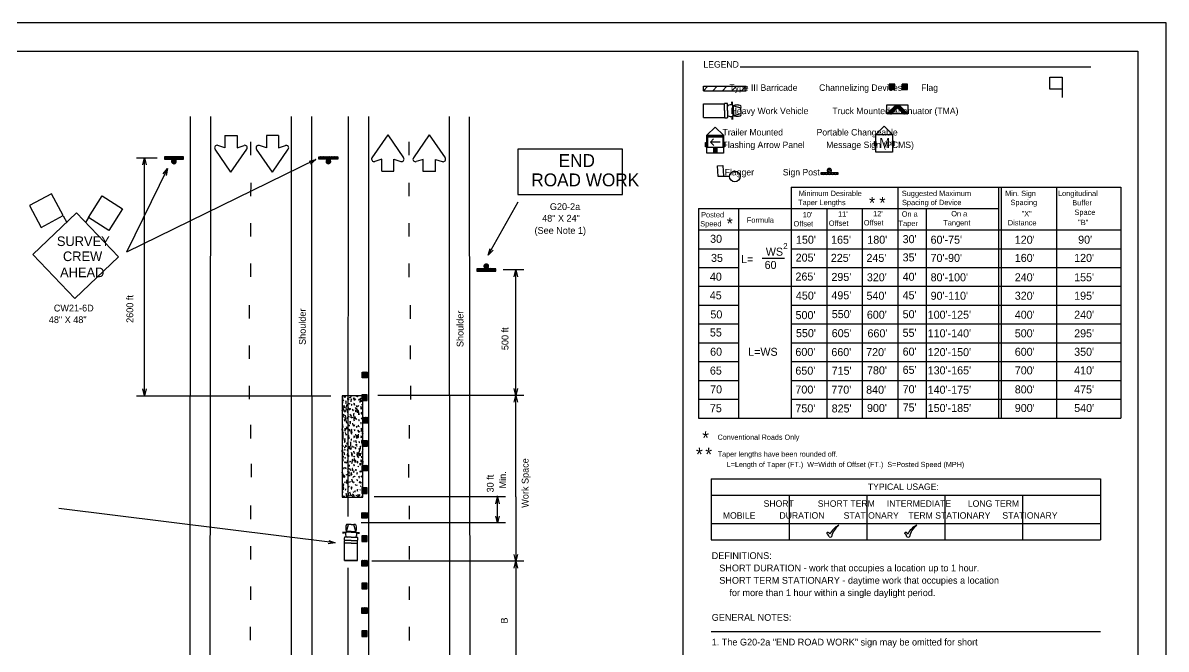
# Model space of a CAD drawing. Extents: x 0 to 29242, y 0 to 23092.
# Drawn here: x 14.03 to 34.23, y 11.19 to 22.24 of the extents above; entities that cross this region are included whole.
import ezdxf

# ---------------------------------------------------------------- set-up
doc = ezdxf.new("R2010")
doc.units = 0
doc.layers.add('D_BATCH_PLOT', color=7, linetype='Continuous')
doc.layers.add('Level 1', color=7, linetype='Continuous')

msp = doc.modelspace()

# ---------------------------------------------------------------- linework, layer by layer
at = {"layer": 'D_BATCH_PLOT'}
msp.add_lwpolyline([(0.228, 0.241), (34.228, 0.241), (34.228, 22.241), (0.228, 22.241)], close=True, dxfattribs=at)
at = {"layer": 'Level 1'}
for p, q in [((34.228, 22.241), (0.228, 22.241)), ((34.228, 0.241), (34.228, 22.241)), ((25.687, 21.571), (25.687, 5.254)), ((26.701, 21.468), (32.899, 21.468)), ((26.053, 21.122), (26.807, 21.122)), ((26.053, 21.044), (26.13, 21.122)), ((26.053, 21.044), (26.053, 21.122)), ((26.053, 21.044), (26.807, 21.044)), ((26.221, 21.044), (26.299, 21.122)), ((26.389, 21.044), (26.467, 21.122)), ((26.557, 21.044), (26.635, 21.122)), ((26.725, 21.044), (26.803, 21.122)), ((26.807, 21.044), (26.807, 21.122)), ((29.337, 21.066), (29.337, 21.161)), ((29.432, 21.161), (29.337, 21.161)), ((29.337, 21.066), (29.432, 21.066)), ((29.432, 21.066), (29.432, 21.161)), ((29.562, 21.066), (29.562, 21.161)), ((29.657, 21.161), (29.562, 21.161)), ((29.562, 21.066), (29.657, 21.066)), ((29.657, 21.066), (29.657, 21.161)), ((32.39, 21.069), (32.39, 20.927)), ((26.053, 20.814), (26.424, 20.814)), ((26.053, 20.574), (26.053, 20.814)), ((26.424, 20.694), (26.424, 20.814)), ((26.481, 20.694), (26.481, 20.814)), ((26.557, 20.821), (26.557, 20.85)), ((26.562, 20.792), (26.562, 20.85)), ((26.566, 20.792), (26.566, 20.85)), ((26.424, 20.694), (26.424, 20.574)), ((26.481, 20.694), (26.481, 20.574)), ((26.576, 20.694), (26.576, 20.78)), ((26.576, 20.694), (26.576, 20.607)), ((26.584, 20.78), (26.714, 20.745)), ((26.584, 20.694), (26.584, 20.78)), ((26.584, 20.694), (26.584, 20.607)), ((26.584, 20.607), (26.714, 20.643)), ((26.714, 20.694), (26.714, 20.745)), ((26.714, 20.694), (26.714, 20.643)), ((29.295, 20.635), (29.457, 20.797)), ((29.376, 20.635), (29.482, 20.742)), ((29.589, 20.635), (29.482, 20.742)), ((29.667, 20.636), (29.507, 20.796)), ((16.981, 3.688), (16.994, 20.589)), ((17.336, 3.688), (17.35, 20.589)), ((18.777, 3.688), (18.777, 20.589)), ((19.147, 3.686), (19.133, 20.588)), ((19.779, 13.531), (19.785, 20.587)), ((20.141, 3.686), (20.141, 20.587)), ((21.581, 3.686), (21.567, 20.587)), ((21.937, 3.684), (21.923, 20.586)), ((26.053, 20.574), (26.424, 20.574)), ((26.26, 20.403), (26.115, 20.257)), ((26.406, 20.257), (26.26, 20.403)), ((26.557, 20.567), (26.557, 20.537)), ((26.562, 20.595), (26.562, 20.537)), ((26.566, 20.595), (26.566, 20.537)), ((29.246, 20.419), (29.101, 20.274)), ((29.392, 20.274), (29.246, 20.419)), ((17.6, 20.252), (17.814, 20.252)), ((17.6, 20.252), (17.6, 20.039)), ((17.814, 20.252), (17.814, 20.039)), ((18.546, 20.251), (18.333, 20.251)), ((18.333, 20.251), (18.333, 20.038)), ((18.546, 20.251), (18.546, 20.038)), ((20.478, 20.268), (20.198, 19.86)), ((20.478, 20.268), (20.758, 19.86)), ((21.211, 20.267), (20.931, 19.859)), ((21.211, 20.267), (21.49, 19.859)), ((26.123, 20.228), (26.123, 20.047)), ((26.397, 20.228), (26.123, 20.228)), ((26.123, 20.228), (26.397, 20.228)), ((26.397, 20.228), (26.397, 20.047)), ((17.707, 19.605), (17.427, 20.013)), ((17.6, 20.039), (17.476, 20.079)), ((17.707, 19.605), (17.987, 20.013)), ((17.814, 20.039), (17.938, 20.079)), ((18.44, 19.604), (18.16, 20.012)), ((18.333, 20.038), (18.209, 20.078)), ((18.44, 19.604), (18.719, 20.012)), ((18.546, 20.038), (18.67, 20.078)), ((26.123, 20.047), (26.397, 20.047)), ((26.176, 20.138), (26.234, 20.196)), ((26.351, 20.138), (26.176, 20.138)), ((26.176, 20.138), (26.235, 20.078)), ((26.233, 20.047), (26.233, 19.955)), ((26.246, 20.047), (26.246, 19.955)), ((26.26, 20.047), (26.26, 19.955)), ((26.274, 20.047), (26.274, 19.955)), ((26.288, 20.047), (26.288, 19.955)), ((19.209, 19.829), (15.861, 18.193)), ((16.037, 19.859), (16.403, 19.859)), ((16.149, 19.739), (16.179, 19.859)), ((16.178, 15.66), (16.178, 19.859)), ((16.179, 19.859), (16.209, 19.739)), ((16.868, 19.879), (16.534, 19.879)), ((16.534, 19.879), (16.534, 19.837)), ((16.534, 19.837), (16.688, 19.837)), ((16.71, 19.837), (16.868, 19.837)), ((16.868, 19.837), (16.868, 19.879)), ((19.259, 19.878), (19.593, 19.878)), ((19.259, 19.836), (19.259, 19.878)), ((19.418, 19.836), (19.259, 19.836)), ((19.593, 19.836), (19.439, 19.836)), ((19.593, 19.878), (19.593, 19.836)), ((20.371, 19.835), (20.247, 19.795)), ((20.371, 19.622), (20.371, 19.835)), ((20.585, 19.622), (20.585, 19.835)), ((20.585, 19.835), (20.709, 19.795)), ((21.104, 19.833), (20.98, 19.793)), ((21.104, 19.62), (21.104, 19.833)), ((21.318, 19.833), (21.441, 19.793)), ((21.318, 19.62), (21.318, 19.833)), ((16.588, 19.67), (15.861, 18.193)), ((20.371, 19.622), (20.585, 19.622)), ((21.318, 19.62), (21.104, 19.62)), ((26.302, 19.72), (26.397, 19.726)), ((26.314, 19.53), (26.302, 19.72)), ((26.397, 19.726), (26.409, 19.536)), ((28.131, 19.564), (28.131, 19.602)), ((28.131, 19.602), (28.268, 19.602)), ((28.287, 19.602), (28.428, 19.602)), ((28.428, 19.602), (28.428, 19.564)), ((26.514, 19.53), (26.314, 19.53)), ((28.428, 19.564), (28.131, 19.564)), ((27.603, 19.342), (33.428, 19.342)), ((27.603, 19.342), (27.603, 15.268)), ((29.485, 19.342), (29.485, 15.268)), ((31.264, 19.342), (31.264, 15.268)), ((31.312, 19.342), (31.312, 15.268)), ((32.289, 19.342), (32.289, 15.268)), ((33.428, 19.342), (33.428, 15.268)), ((22.253, 18.141), (22.78, 19.086)), ((14.742, 18.839), (14.807, 18.718)), ((15.192, 18.806), (15.135, 18.72)), ((25.967, 18.964), (27.603, 18.964)), ((25.967, 18.964), (25.967, 15.268)), ((26.674, 18.964), (26.674, 15.268)), ((27.603, 18.964), (31.264, 18.964)), ((28.235, 18.96), (28.235, 15.268)), ((28.855, 18.96), (28.855, 15.268)), ((29.99, 18.973), (29.99, 15.277)), ((25.967, 18.587), (33.428, 18.587)), ((25.967, 18.256), (26.674, 18.256)), ((27.603, 18.256), (33.428, 18.256)), ((27.09, 18.09), (27.487, 18.09)), ((22.208, 17.903), (22.05, 17.903)), ((22.05, 17.903), (22.05, 17.862)), ((22.05, 17.862), (22.384, 17.862)), ((22.384, 17.903), (22.23, 17.903)), ((22.384, 17.862), (22.384, 17.903)), ((22.881, 17.881), (22.515, 17.881)), ((22.71, 17.761), (22.74, 17.881)), ((22.739, 15.666), (22.739, 17.881)), ((22.74, 17.881), (22.77, 17.761)), ((25.967, 17.923), (26.674, 17.923)), ((27.603, 17.923), (33.428, 17.923)), ((25.967, 17.592), (33.428, 17.592)), ((25.967, 17.26), (26.674, 17.26)), ((27.603, 17.26), (33.428, 17.26)), ((25.967, 16.928), (26.674, 16.928)), ((27.603, 16.928), (33.428, 16.928)), ((25.967, 16.596), (26.674, 16.596)), ((27.603, 16.596), (33.428, 16.596)), ((25.967, 16.264), (26.674, 16.264)), ((27.603, 16.264), (33.428, 16.264)), ((20.072, 16.025), (20.06, 16.025)), ((16.178, 15.66), (16.148, 15.78)), ((16.208, 15.78), (16.178, 15.66)), ((22.739, 15.666), (22.709, 15.786)), ((22.769, 15.786), (22.739, 15.666)), ((25.967, 15.932), (26.674, 15.932)), ((27.603, 15.932), (33.428, 15.932)), ((16.037, 15.66), (19.471, 15.66)), ((20.064, 15.627), (20.051, 15.627)), ((22.88, 15.666), (20.302, 15.666)), ((22.709, 15.546), (22.739, 15.666)), ((22.739, 15.666), (22.769, 15.546)), ((22.739, 13.875), (22.739, 15.666)), ((25.967, 15.6), (26.674, 15.6)), ((27.603, 15.6), (33.428, 15.6)), ((20.081, 15.226), (20.069, 15.226)), ((25.967, 15.268), (33.428, 15.268)), ((20.072, 14.819), (20.06, 14.819)), ((20.072, 14.382), (20.06, 14.382)), ((26.191, 14.192), (26.191, 13.12)), ((26.191, 14.192), (33.066, 14.192)), ((33.066, 14.192), (33.066, 13.12)), ((20.064, 13.984), (20.051, 13.984)), ((22.557, 13.875), (20.24, 13.875)), ((22.386, 13.755), (22.416, 13.875)), ((22.416, 13.418), (22.416, 13.896)), ((22.416, 13.875), (22.446, 13.755)), ((22.739, 13.875), (22.739, 4.225)), ((26.191, 13.905), (33.066, 13.905)), ((27.566, 13.905), (27.566, 13.12)), ((28.941, 13.905), (28.941, 13.12)), ((30.316, 13.905), (30.316, 13.12)), ((31.691, 13.905), (31.691, 13.12)), ((19.549, 13.062), (14.667, 13.672)), ((20.064, 13.547), (20.051, 13.547)), ((22.416, 13.418), (22.386, 13.538)), ((22.446, 13.538), (22.416, 13.418)), ((19.747, 13.263), (19.781, 13.387)), ((19.829, 13.387), (19.781, 13.387)), ((19.829, 13.387), (19.878, 13.387)), ((19.912, 13.263), (19.878, 13.387)), ((22.557, 13.418), (20.008, 13.418)), ((26.191, 13.405), (33.066, 13.405)), ((19.735, 13.245), (19.679, 13.245)), ((19.735, 13.242), (19.679, 13.242)), ((19.708, 13.237), (19.679, 13.237)), ((19.829, 13.164), (19.714, 13.164)), ((19.829, 13.263), (19.747, 13.263)), ((19.829, 13.255), (19.747, 13.255)), ((19.829, 13.263), (19.912, 13.263)), ((19.829, 13.255), (19.912, 13.255)), ((19.829, 13.164), (19.944, 13.164)), ((19.924, 13.245), (19.979, 13.245)), ((19.924, 13.242), (19.979, 13.242)), ((19.951, 13.237), (19.979, 13.237)), ((20.064, 13.141), (20.051, 13.14)), ((19.714, 12.754), (19.714, 13.109)), ((19.829, 13.109), (19.714, 13.109)), ((19.829, 13.06), (19.714, 13.06)), ((19.829, 13.109), (19.944, 13.109)), ((19.829, 13.06), (19.944, 13.06)), ((19.944, 12.754), (19.944, 13.109)), ((26.191, 13.12), (33.066, 13.12)), ((19.714, 12.754), (19.944, 12.754)), ((19.944, 12.754), (19.714, 12.754)), ((22.88, 12.739), (20.194, 12.739)), ((22.739, 12.739), (22.709, 12.859)), ((22.709, 12.619), (22.739, 12.739)), ((22.769, 12.859), (22.739, 12.739)), ((22.739, 12.739), (22.769, 12.619)), ((19.771, 3.686), (19.778, 12.624)), ((20.064, 12.704), (20.051, 12.704)), ((20.064, 12.306), (20.051, 12.306)), ((20.064, 11.869), (20.051, 11.869)), ((20.064, 11.462), (20.051, 11.462)), ((26.191, 11.499), (33.066, 11.499))]:
    msp.add_line(p, q, dxfattribs=at)
for points in [[(2.228, 21.741), (33.728, 21.741), (33.728, 0.741), (2.228, 0.741)], [(32.174, 21.069), (32.174, 21.286), (32.39, 21.286), (32.39, 21.069)], [(29.667, 20.798), (29.667, 20.635), (29.295, 20.635), (29.295, 20.798)], [(26.406, 19.944), (26.115, 19.944), (26.115, 20.257), (26.406, 20.257)], [(29.392, 19.961), (29.101, 19.961), (29.101, 20.274), (29.392, 20.274)], [(22.773, 20.013), (22.773, 19.21), (24.626, 19.21), (24.626, 20.013)], [(26.115, 20.054), (26.091, 20.054), (26.091, 20.133), (26.115, 20.133)], [(26.429, 20.055), (26.406, 20.055), (26.406, 20.134), (26.429, 20.134)], [(29.101, 20.07), (29.077, 20.07), (29.077, 20.149), (29.101, 20.149)], [(29.415, 20.072), (29.392, 20.072), (29.392, 20.151), (29.415, 20.151)], [(14.357, 18.631), (14.745, 18.841), (14.537, 19.226), (14.149, 19.016)], [(15.551, 18.579), (15.192, 18.806), (15.434, 19.187), (15.792, 18.959)], [(14.947, 17.378), (14.207, 18.152), (14.979, 18.889), (15.719, 18.115)], [(20.121, 15.976), (20.028, 15.976), (20.028, 16.075), (20.121, 16.075)], [(20.039, 13.869), (20.039, 15.66), (19.669, 15.66), (19.669, 13.869)], [(20.113, 15.676), (20.02, 15.676), (20.02, 15.577), (20.113, 15.577)], [(20.13, 15.177), (20.037, 15.177), (20.037, 15.276), (20.13, 15.276)], [(20.121, 14.868), (20.028, 14.868), (20.028, 14.769), (20.121, 14.769)], [(20.121, 14.333), (20.028, 14.333), (20.028, 14.432), (20.121, 14.432)], [(20.113, 14.033), (20.02, 14.033), (20.02, 13.934), (20.113, 13.934)], [(20.113, 13.498), (20.02, 13.498), (20.02, 13.597), (20.113, 13.597)], [(20.113, 13.189), (20.02, 13.189), (20.02, 13.09), (20.113, 13.09)], [(20.113, 12.655), (20.02, 12.655), (20.02, 12.754), (20.113, 12.754)], [(20.113, 12.355), (20.02, 12.355), (20.02, 12.256), (20.113, 12.256)], [(20.113, 11.82), (20.02, 11.82), (20.02, 11.919), (20.113, 11.919)], [(20.113, 11.511), (20.02, 11.511), (20.02, 11.412), (20.113, 11.412)]]:
    msp.add_lwpolyline(points, close=True, dxfattribs=at)
for points in [[(29.337, 21.116), (29.415, 21.161)], [(29.337, 21.138), (29.377, 21.161)], [(29.337, 21.094), (29.432, 21.148)], [(29.337, 21.072), (29.432, 21.127)], [(29.365, 21.066), (29.432, 21.104)], [(29.403, 21.066), (29.432, 21.083)], [(29.562, 21.116), (29.64, 21.161)], [(29.562, 21.138), (29.602, 21.161)], [(29.562, 21.094), (29.657, 21.148)], [(29.562, 21.072), (29.657, 21.127)], [(29.589, 21.066), (29.657, 21.104)], [(29.627, 21.066), (29.657, 21.083)], [(29.303, 20.643), (29.529, 20.774)], [(29.303, 20.635), (29.474, 20.733)], [(29.318, 20.635), (29.455, 20.714)], [(29.323, 20.663), (29.524, 20.779)], [(29.333, 20.635), (29.436, 20.694)], [(29.343, 20.683), (29.518, 20.784)], [(29.347, 20.635), (29.417, 20.675)], [(29.362, 20.635), (29.398, 20.655)], [(29.363, 20.703), (29.513, 20.79)], [(29.377, 20.635), (29.379, 20.636)], [(29.383, 20.723), (29.508, 20.795)], [(29.403, 20.743), (29.495, 20.797)], [(29.423, 20.763), (29.481, 20.797)], [(29.443, 20.783), (29.467, 20.797)], [(29.485, 20.74), (29.535, 20.768)], [(29.49, 20.734), (29.54, 20.763)], [(29.496, 20.729), (29.545, 20.757)], [(29.501, 20.723), (29.551, 20.752)], [(29.506, 20.718), (29.556, 20.747)], [(29.512, 20.713), (29.561, 20.741)], [(29.517, 20.707), (29.567, 20.736)], [(29.522, 20.702), (29.572, 20.731)], [(29.528, 20.696), (29.577, 20.725)], [(29.533, 20.691), (29.583, 20.72)], [(29.538, 20.686), (29.588, 20.714)], [(29.544, 20.68), (29.594, 20.709)], [(29.549, 20.675), (29.599, 20.704)], [(29.555, 20.67), (29.604, 20.698)], [(29.56, 20.664), (29.61, 20.693)], [(29.565, 20.659), (29.615, 20.688)], [(29.571, 20.653), (29.62, 20.682)], [(29.576, 20.648), (29.626, 20.677)], [(29.581, 20.643), (29.631, 20.671)], [(29.587, 20.637), (29.636, 20.666)], [(29.597, 20.635), (29.642, 20.661)], [(29.612, 20.635), (29.647, 20.655)], [(29.627, 20.635), (29.653, 20.65)], [(29.641, 20.635), (29.658, 20.644)], [(29.656, 20.635), (29.663, 20.639)], [(18.061, 19.907), (18.061, 20.144)], [(20.856, 19.905), (20.856, 20.142)], [(16.534, 19.877), (16.605, 19.837)], [(16.534, 19.869), (16.59, 19.837)], [(16.534, 19.86), (16.575, 19.837)], [(16.534, 19.852), (16.56, 19.837)], [(16.534, 19.843), (16.545, 19.837)], [(16.547, 19.879), (16.62, 19.837)], [(16.562, 19.879), (16.635, 19.837)], [(16.577, 19.879), (16.65, 19.837)], [(16.592, 19.879), (16.664, 19.837)], [(16.607, 19.879), (16.68, 19.837)], [(16.622, 19.879), (16.738, 19.811)], [(16.637, 19.879), (16.73, 19.825)], [(16.652, 19.879), (16.724, 19.837)], [(16.658, 19.797), (16.721, 19.761)], [(16.659, 19.806), (16.728, 19.766)], [(16.661, 19.813), (16.733, 19.771)], [(16.665, 19.819), (16.737, 19.778)], [(16.667, 19.879), (16.739, 19.837)], [(16.669, 19.825), (16.739, 19.785)], [(16.675, 19.831), (16.741, 19.793)], [(16.682, 19.879), (16.754, 19.837)], [(16.683, 19.835), (16.741, 19.801)], [(16.697, 19.879), (16.769, 19.837)], [(16.712, 19.879), (16.784, 19.837)], [(16.727, 19.879), (16.799, 19.837)], [(16.742, 19.879), (16.814, 19.837)], [(16.757, 19.879), (16.829, 19.837)], [(16.772, 19.879), (16.844, 19.837)], [(16.787, 19.879), (16.859, 19.837)], [(16.802, 19.879), (16.868, 19.84)], [(16.817, 19.879), (16.868, 19.849)], [(16.832, 19.879), (16.868, 19.858)], [(16.846, 19.879), (16.868, 19.866)], [(16.862, 19.879), (16.868, 19.875)], [(19.088, 19.803), (19.209, 19.829), (19.115, 19.75)], [(19.266, 19.878), (19.259, 19.874)], [(19.281, 19.878), (19.259, 19.865)], [(19.296, 19.878), (19.259, 19.857)], [(19.311, 19.878), (19.259, 19.848)], [(19.326, 19.878), (19.259, 19.839)], [(19.341, 19.878), (19.269, 19.836)], [(19.356, 19.878), (19.284, 19.836)], [(19.371, 19.878), (19.299, 19.836)], [(19.386, 19.878), (19.314, 19.836)], [(19.401, 19.878), (19.329, 19.836)], [(19.416, 19.878), (19.344, 19.836)], [(19.431, 19.878), (19.359, 19.836)], [(19.446, 19.878), (19.374, 19.836)], [(19.445, 19.834), (19.387, 19.8)], [(19.452, 19.83), (19.387, 19.792)], [(19.461, 19.878), (19.388, 19.836)], [(19.458, 19.824), (19.388, 19.784)], [(19.506, 19.878), (19.389, 19.811)], [(19.463, 19.819), (19.391, 19.777)], [(19.467, 19.812), (19.395, 19.771)], [(19.491, 19.878), (19.398, 19.824)], [(19.469, 19.805), (19.4, 19.765)], [(19.476, 19.878), (19.403, 19.836)], [(19.47, 19.796), (19.407, 19.76)], [(19.521, 19.878), (19.448, 19.836)], [(19.535, 19.878), (19.463, 19.836)], [(19.55, 19.878), (19.478, 19.836)], [(19.565, 19.878), (19.493, 19.836)], [(19.58, 19.878), (19.508, 19.836)], [(19.593, 19.877), (19.523, 19.836)], [(19.593, 19.868), (19.538, 19.836)], [(19.593, 19.859), (19.553, 19.836)], [(19.593, 19.851), (19.568, 19.836)], [(19.593, 19.842), (19.583, 19.836)], [(16.508, 19.576), (16.588, 19.67), (16.562, 19.55)], [(16.659, 19.788), (16.713, 19.757)], [(16.662, 19.778), (16.702, 19.755)], [(19.469, 19.787), (19.415, 19.756)], [(19.465, 19.777), (19.426, 19.754)], [(28.131, 19.573), (28.18, 19.602)], [(28.169, 19.564), (28.234, 19.602)], [(28.223, 19.564), (28.305, 19.612)], [(28.241, 19.637), (28.297, 19.669)], [(28.251, 19.612), (28.314, 19.648)], [(28.276, 19.564), (28.34, 19.602)], [(28.329, 19.564), (28.393, 19.602)], [(28.382, 19.564), (28.428, 19.591)], [(18.061, 19.183), (18.062, 19.421)], [(20.856, 19.181), (20.856, 19.419)], [(18.061, 18.471), (18.061, 18.708)], [(20.856, 18.469), (20.856, 18.706)], [(22.337, 18.231), (22.253, 18.141), (22.285, 18.26)], [(18.06, 17.758), (18.06, 17.996)], [(20.857, 17.756), (20.857, 17.994)], [(22.26, 17.943), (22.197, 17.979)], [(22.259, 17.952), (22.205, 17.983)], [(22.256, 17.963), (22.216, 17.985)], [(22.116, 17.862), (22.05, 17.9)], [(22.101, 17.862), (22.05, 17.891)], [(22.086, 17.862), (22.05, 17.883)], [(22.071, 17.862), (22.05, 17.874)], [(22.056, 17.862), (22.05, 17.866)], [(22.131, 17.862), (22.059, 17.903)], [(22.146, 17.862), (22.074, 17.903)], [(22.161, 17.862), (22.089, 17.903)], [(22.176, 17.862), (22.104, 17.903)], [(22.191, 17.862), (22.119, 17.903)], [(22.206, 17.862), (22.134, 17.903)], [(22.221, 17.862), (22.149, 17.903)], [(22.236, 17.862), (22.164, 17.903)], [(22.243, 17.91), (22.177, 17.948)], [(22.235, 17.906), (22.177, 17.939)], [(22.249, 17.915), (22.178, 17.955)], [(22.296, 17.862), (22.179, 17.929)], [(22.251, 17.862), (22.179, 17.903)], [(22.253, 17.921), (22.181, 17.962)], [(22.257, 17.928), (22.185, 17.969)], [(22.281, 17.862), (22.188, 17.916)], [(22.259, 17.935), (22.19, 17.974)], [(22.266, 17.862), (22.194, 17.903)], [(22.311, 17.862), (22.238, 17.904)], [(22.326, 17.862), (22.253, 17.903)], [(22.341, 17.862), (22.268, 17.903)], [(22.356, 17.862), (22.283, 17.904)], [(22.371, 17.862), (22.298, 17.903)], [(22.384, 17.863), (22.313, 17.903)], [(22.384, 17.871), (22.328, 17.903)], [(22.384, 17.88), (22.343, 17.903)], [(22.384, 17.889), (22.358, 17.903)], [(22.384, 17.897), (22.373, 17.903)], [(18.037, 17.023), (18.037, 17.261)], [(20.881, 17.021), (20.88, 17.259)], [(18.036, 16.311), (18.037, 16.548)], [(20.881, 16.309), (20.881, 16.546)], [(20.121, 16.019), (20.028, 16.072)], [(20.121, 16.008), (20.028, 16.061)], [(20.121, 15.997), (20.028, 16.05)], [(20.121, 15.986), (20.028, 16.039)], [(20.119, 15.976), (20.028, 16.028)], [(20.1, 15.976), (20.028, 16.017)], [(20.081, 15.976), (20.028, 16.006)], [(20.062, 15.976), (20.028, 15.995)], [(20.043, 15.976), (20.028, 15.984)], [(20.121, 16.03), (20.042, 16.075)], [(20.121, 16.041), (20.061, 16.075)], [(20.121, 16.052), (20.08, 16.075)], [(20.121, 16.063), (20.099, 16.075)], [(20.121, 16.073), (20.118, 16.075)], [(18.036, 15.598), (18.036, 15.836)], [(20.882, 15.596), (20.882, 15.834)], [(19.7, 15.564), (19.691, 15.591), (19.682, 15.613), (19.679, 15.626), (19.68, 15.557), (19.678, 15.531)], [(19.728, 15.662), (19.727, 15.642), (19.723, 15.629), (19.719, 15.637), (19.712, 15.635), (19.71, 15.635), (19.707, 15.649)], [(19.743, 15.546), (19.734, 15.571), (19.735, 15.526), (19.742, 15.546)], [(19.788, 15.593), (19.785, 15.606), (19.783, 15.591), (19.78, 15.58), (19.771, 15.6), (19.765, 15.606), (19.761, 15.604)], [(19.828, 15.657), (19.824, 15.637), (19.821, 15.642), (19.815, 15.624), (19.811, 15.631), (19.806, 15.624), (19.797, 15.637)], [(19.839, 15.586), (19.828, 15.604), (19.824, 15.553)], [(19.913, 15.591), (19.899, 15.604), (19.895, 15.586), (19.892, 15.578), (19.884, 15.606), (19.875, 15.624), (19.873, 15.613), (19.869, 15.597)], [(19.941, 15.657), (19.941, 15.642), (19.938, 15.642), (19.937, 15.644), (19.934, 15.651), (19.927, 15.649), (19.925, 15.657)], [(19.978, 15.591), (19.967, 15.6), (19.962, 15.586), (19.973, 15.591)], [(19.988, 15.544), (19.991, 15.56), (19.993, 15.578), (19.993, 15.611), (19.993, 15.617), (20.008, 15.62)], [(20.016, 15.571), (20.01, 15.584), (20.009, 15.551)], [(20.11, 15.676), (20.02, 15.624)], [(20.091, 15.676), (20.02, 15.635)], [(20.072, 15.676), (20.02, 15.646)], [(20.053, 15.676), (20.02, 15.657)], [(20.034, 15.676), (20.02, 15.668)], [(20.113, 15.666), (20.02, 15.613)], [(20.113, 15.655), (20.02, 15.602)], [(20.113, 15.644), (20.02, 15.591)], [(20.113, 15.633), (20.02, 15.58)], [(20.038, 15.631), (20.03, 15.622), (20.029, 15.635), (20.029, 15.642), (20.033, 15.637)], [(20.113, 15.623), (20.033, 15.577)], [(20.113, 15.611), (20.052, 15.577)], [(20.113, 15.601), (20.071, 15.577)], [(20.113, 15.59), (20.09, 15.577)], [(20.113, 15.579), (20.109, 15.577)], [(19.669, 15.435), (19.681, 15.422), (19.682, 15.391), (19.676, 15.375), (19.671, 15.402)], [(19.693, 15.446), (19.686, 15.464), (19.687, 15.413), (19.691, 15.406), (19.693, 15.431), (19.691, 15.44)], [(19.72, 15.444), (19.711, 15.46), (19.709, 15.477), (19.706, 15.493)], [(19.729, 15.386), (19.724, 15.406), (19.718, 15.413), (19.713, 15.386), (19.724, 15.373), (19.727, 15.38)], [(19.723, 15.384), (19.729, 15.393), (19.725, 15.406), (19.718, 15.404), (19.714, 15.391), (19.724, 15.386)], [(19.777, 15.346), (19.771, 15.357), (19.768, 15.377), (19.759, 15.411), (19.75, 15.426), (19.743, 15.446), (19.749, 15.473), (19.761, 15.506), (19.768, 15.517)], [(19.817, 15.42), (19.812, 15.44), (19.805, 15.417), (19.803, 15.411), (19.796, 15.411), (19.79, 15.426), (19.788, 15.444), (19.776, 15.444), (19.772, 15.413), (19.774, 15.4)], [(19.799, 15.524), (19.794, 15.504), (19.791, 15.526), (19.794, 15.533)], [(19.842, 15.5), (19.837, 15.511), (19.836, 15.493), (19.843, 15.497), (19.843, 15.5)], [(19.87, 15.397), (19.857, 15.426), (19.859, 15.393), (19.866, 15.4)], [(19.889, 15.506), (19.881, 15.531), (19.88, 15.511), (19.887, 15.493), (19.891, 15.504), (19.892, 15.506)], [(19.98, 15.337), (19.973, 15.333), (19.967, 15.324), (19.964, 15.337), (19.964, 15.371), (19.96, 15.393), (19.954, 15.4), (19.917, 15.44), (19.917, 15.437), (19.906, 15.451)], [(19.919, 15.384), (19.91, 15.413), (19.906, 15.384), (19.91, 15.377), (19.917, 15.386)], [(19.964, 15.477), (19.955, 15.486), (19.945, 15.464), (19.933, 15.466), (19.926, 15.486)], [(19.94, 15.391), (19.937, 15.411), (19.934, 15.357)], [(20.018, 15.444), (20.008, 15.453), (20.003, 15.471), (20, 15.426), (20.012, 15.433), (20.018, 15.437)], [(20.017, 15.357), (20.008, 15.364), (20.005, 15.344), (20.016, 15.344), (20.018, 15.357)], [(20.039, 15.464), (20.038, 15.475), (20.035, 15.489), (20.035, 15.491), (20.032, 15.515), (20.031, 15.509), (20.03, 15.489), (20.026, 15.504), (20.024, 15.515)], [(19.696, 15.111), (19.691, 15.106), (19.684, 15.126), (19.684, 15.144), (19.68, 15.171), (19.677, 15.191)], [(19.7, 15.277), (19.693, 15.291), (19.689, 15.313), (19.679, 15.333)], [(19.762, 15.173), (19.76, 15.173), (19.75, 15.193), (19.749, 15.2), (19.738, 15.239), (19.729, 15.251), (19.727, 15.273), (19.734, 15.306), (19.72, 15.311), (19.704, 15.32), (19.693, 15.333)], [(19.72, 15.226), (19.712, 15.24), (19.709, 15.224), (19.718, 15.226)], [(19.769, 15.266), (19.763, 15.28), (19.754, 15.253)], [(19.795, 15.284), (19.79, 15.3), (19.783, 15.297), (19.787, 15.284), (19.792, 15.291)], [(19.801, 15.137), (19.798, 15.133), (19.788, 15.117), (19.785, 15.137), (19.785, 15.153), (19.789, 15.144), (19.796, 15.144), (19.804, 15.146)], [(19.859, 15.271), (19.848, 15.284), (19.845, 15.273), (19.83, 15.273), (19.832, 15.284), (19.834, 15.3), (19.827, 15.32), (19.807, 15.331)], [(19.814, 15.2), (19.812, 15.213), (19.807, 15.179), (19.821, 15.171), (19.819, 15.191), (19.812, 15.204)], [(19.89, 15.137), (19.887, 15.146), (19.884, 15.137), (19.879, 15.12), (19.873, 15.133), (19.869, 15.151), (19.863, 15.164), (19.851, 15.166)], [(19.886, 15.346), (19.871, 15.34), (19.871, 15.313), (19.875, 15.291), (19.875, 15.251), (19.879, 15.237), (19.884, 15.219)], [(19.931, 15.237), (19.922, 15.257), (19.916, 15.24), (19.91, 15.26), (19.908, 15.271), (19.904, 15.293)], [(19.974, 15.22), (19.967, 15.24), (19.965, 15.224), (19.974, 15.224)], [(20.009, 15.171), (20.003, 15.191), (20, 15.173), (20.007, 15.173), (20.009, 15.173)], [(20.025, 15.251), (20.023, 15.266), (20.018, 15.264), (20.01, 15.246)], [(20.13, 15.219), (20.037, 15.273)], [(20.13, 15.208), (20.037, 15.262)], [(20.13, 15.197), (20.037, 15.251)], [(20.13, 15.186), (20.037, 15.24)], [(20.127, 15.177), (20.037, 15.229)], [(20.109, 15.177), (20.037, 15.218)], [(20.09, 15.177), (20.037, 15.207)], [(20.07, 15.177), (20.037, 15.196)], [(20.052, 15.177), (20.037, 15.185)], [(20.13, 15.23), (20.051, 15.276)], [(20.13, 15.241), (20.07, 15.276)], [(20.13, 15.252), (20.089, 15.276)], [(20.13, 15.263), (20.108, 15.276)], [(20.13, 15.274), (20.127, 15.276)], [(18.058, 14.908), (18.058, 15.146)], [(19.669, 15.055), (19.672, 15.077), (19.676, 15.062), (19.678, 15.042), (19.678, 15.017), (19.676, 14.988), (19.676, 14.951)], [(19.694, 15.006), (19.686, 15.017), (19.684, 14.993), (19.684, 14.964), (19.684, 14.937), (19.682, 14.904), (19.678, 14.873)], [(19.729, 15.057), (19.724, 15.091), (19.718, 15.059), (19.716, 15.033), (19.729, 15.051)], [(19.753, 14.973), (19.75, 14.977), (19.743, 14.964), (19.741, 14.977), (19.734, 14.991), (19.729, 15.011)], [(19.753, 15.097), (19.75, 15.113), (19.749, 15.1), (19.749, 15.073), (19.754, 15.091)], [(19.797, 14.919), (19.786, 14.959), (19.781, 14.911), (19.796, 14.899), (19.797, 14.926)], [(19.805, 15.046), (19.797, 15.071), (19.792, 15.051), (19.801, 15.037)], [(19.85, 15.011), (19.845, 15.033), (19.834, 15.073), (19.826, 15.031), (19.83, 14.991), (19.85, 14.993)], [(19.839, 15.017), (19.837, 15.033), (19.836, 15.037), (19.833, 15.026), (19.834, 15.006), (19.846, 15.01), (19.839, 15.024)], [(19.889, 14.931), (19.882, 14.953), (19.88, 14.926), (19.89, 14.931)], [(19.895, 15.044), (19.889, 15.066), (19.887, 15.044), (19.895, 15.046)], [(19.931, 14.944), (19.929, 14.904), (19.911, 14.984)], [(19.935, 15.106), (19.927, 15.124), (19.926, 15.106), (19.931, 15.1), (19.933, 15.111)], [(19.967, 14.97), (19.961, 14.973), (19.953, 14.97), (19.951, 14.959), (19.955, 14.953), (19.955, 14.926), (19.947, 14.919), (19.942, 14.94), (19.929, 14.964)], [(19.976, 15.026), (19.974, 15.037), (19.971, 15.033), (19.967, 15.017), (19.965, 15.013), (19.956, 15.051), (19.951, 15.033)], [(19.976, 15.113), (19.964, 15.12), (19.961, 15.126), (19.96, 15.131), (19.958, 15.139), (19.955, 15.137), (19.954, 15.12)], [(20.018, 15.066), (20.01, 15.086), (20.005, 15.059), (20.005, 15.031), (20.02, 15.059)], [(20.012, 14.931), (20.008, 14.951), (20.008, 14.917), (20.014, 14.937)], [(20.017, 15.057), (20.011, 15.066), (20.009, 15.051), (20.011, 15.057), (20.016, 15.059)], [(20.038, 15.024), (20.033, 15.01), (20.031, 14.995), (20.028, 15.004), (20.026, 14.997), (20.029, 14.982), (20.033, 14.995), (20.037, 14.997), (20.038, 14.988)], [(20.86, 14.906), (20.859, 15.144)], [(19.669, 14.799), (19.682, 14.779), (19.685, 14.759), (19.679, 14.764), (19.671, 14.777), (19.673, 14.757), (19.673, 14.737), (19.678, 14.693), (19.679, 14.67), (19.677, 14.657), (19.676, 14.646), (19.673, 14.684), (19.673, 14.699)], [(19.751, 14.751), (19.745, 14.773), (19.742, 14.779), (19.734, 14.786), (19.725, 14.764), (19.722, 14.753), (19.716, 14.739), (19.709, 14.739)], [(19.722, 14.871), (19.72, 14.906), (19.715, 14.873), (19.714, 14.833), (19.723, 14.853), (19.716, 14.879)], [(19.769, 14.804), (19.762, 14.813), (19.756, 14.83), (19.756, 14.811), (19.765, 14.804), (19.77, 14.813)], [(19.801, 14.751), (19.794, 14.771), (19.791, 14.726), (19.799, 14.751)], [(19.83, 14.724), (19.821, 14.713), (19.821, 14.737), (19.825, 14.737), (19.828, 14.719), (19.826, 14.826), (19.819, 14.846), (19.817, 14.824), (19.825, 14.826)], [(19.841, 14.891), (19.832, 14.897), (19.828, 14.871)], [(19.882, 14.751), (19.869, 14.751), (19.862, 14.751), (19.86, 14.766), (19.854, 14.764)], [(19.882, 14.851), (19.878, 14.864), (19.875, 14.851), (19.884, 14.853)], [(19.914, 14.724), (19.907, 14.755), (19.904, 14.728), (19.91, 14.731)], [(19.918, 14.839), (19.915, 14.873), (19.911, 14.839), (19.925, 14.837)], [(19.935, 14.779), (19.928, 14.771), (19.925, 14.777), (19.92, 14.797), (19.922, 14.804), (19.934, 14.786)], [(20.002, 14.757), (19.998, 14.771), (19.991, 14.759), (19.991, 14.746), (19.99, 14.746), (19.99, 14.733), (19.991, 14.719), (19.982, 14.724), (19.976, 14.731), (19.971, 14.724), (19.958, 14.719)], [(19.979, 14.83), (19.974, 14.853), (19.972, 14.83), (19.978, 14.837)], [(20.03, 14.83), (20.027, 14.824), (20.025, 14.817), (20.021, 14.826), (20.02, 14.853), (20.02, 14.871), (20.014, 14.871), (20.012, 14.873)], [(20.119, 14.868), (20.028, 14.816)], [(20.1, 14.868), (20.028, 14.827)], [(20.081, 14.868), (20.028, 14.837)], [(20.062, 14.868), (20.028, 14.848)], [(20.043, 14.868), (20.028, 14.859)], [(20.121, 14.858), (20.028, 14.805)], [(20.121, 14.847), (20.028, 14.794)], [(20.121, 14.836), (20.028, 14.783)], [(20.121, 14.825), (20.028, 14.772)], [(20.121, 14.814), (20.042, 14.769)], [(20.121, 14.803), (20.061, 14.769)], [(20.121, 14.792), (20.08, 14.769)], [(20.121, 14.781), (20.099, 14.769)], [(20.121, 14.77), (20.118, 14.769)], [(19.696, 14.579), (19.687, 14.599), (19.682, 14.573), (19.678, 14.571), (19.677, 14.539), (19.686, 14.533), (19.682, 14.504)], [(19.713, 14.633), (19.709, 14.657), (19.707, 14.639), (19.706, 14.619), (19.72, 14.63)], [(19.724, 14.693), (19.72, 14.711), (19.713, 14.697)], [(19.731, 14.557), (19.723, 14.571), (19.72, 14.553), (19.726, 14.559)], [(19.774, 14.624), (19.769, 14.646), (19.763, 14.619), (19.76, 14.604), (19.787, 14.593), (19.797, 14.597), (19.779, 14.619)], [(19.771, 14.704), (19.765, 14.717), (19.763, 14.693), (19.772, 14.697), (19.769, 14.717)], [(19.783, 14.599), (19.778, 14.613), (19.772, 14.619), (19.771, 14.619), (19.768, 14.617)], [(19.843, 14.639), (19.837, 14.659), (19.834, 14.619), (19.851, 14.597), (19.854, 14.61), (19.842, 14.653)], [(19.848, 14.617), (19.844, 14.633), (19.843, 14.637), (19.842, 14.637), (19.841, 14.626), (19.841, 14.624), (19.844, 14.626)], [(19.898, 14.646), (19.89, 14.639), (19.884, 14.67), (19.873, 14.67), (19.866, 14.67)], [(19.895, 14.579), (19.886, 14.593), (19.875, 14.59), (19.87, 14.579)], [(19.916, 14.488), (19.909, 14.524), (19.903, 14.502), (19.902, 14.484), (19.896, 14.517), (19.895, 14.535), (19.885, 14.555)], [(19.956, 14.61), (19.946, 14.639), (19.937, 14.657), (19.928, 14.624), (19.94, 14.59), (19.96, 14.566)], [(19.956, 14.597), (19.949, 14.61), (19.942, 14.637), (19.938, 14.63), (19.936, 14.619), (19.936, 14.613), (19.949, 14.599), (19.952, 14.593), (19.958, 14.586)], [(19.992, 14.646), (19.988, 14.626), (19.989, 14.604), (19.989, 14.599), (19.979, 14.619), (19.971, 14.65), (19.958, 14.666)], [(19.985, 14.693), (19.978, 14.711), (19.974, 14.673), (19.985, 14.693)], [(20.018, 14.571), (20.014, 14.597), (20.011, 14.573), (20.018, 14.564)], [(20.036, 14.719), (20.029, 14.706), (20.025, 14.673), (20.021, 14.644), (20.023, 14.63)], [(18.07, 14.221), (18.07, 14.459)], [(19.712, 14.384), (19.706, 14.397), (19.702, 14.391), (19.7, 14.377), (19.694, 14.364), (19.685, 14.373)], [(19.759, 14.484), (19.754, 14.486), (19.747, 14.477), (19.744, 14.473), (19.741, 14.486), (19.738, 14.493), (19.732, 14.486), (19.727, 14.479), (19.72, 14.484), (19.717, 14.497), (19.716, 14.493), (19.714, 14.486)], [(19.739, 14.375), (19.732, 14.397), (19.736, 14.368), (19.743, 14.375)], [(19.774, 14.51), (19.765, 14.526), (19.767, 14.504), (19.77, 14.49), (19.778, 14.506), (19.777, 14.517)], [(19.824, 14.337), (19.816, 14.364), (19.795, 14.366), (19.783, 14.384), (19.774, 14.366), (19.768, 14.364)], [(19.778, 14.346), (19.774, 14.357), (19.77, 14.326), (19.77, 14.33), (19.777, 14.344)], [(19.797, 14.424), (19.793, 14.444), (19.795, 14.415), (19.797, 14.421), (19.797, 14.424)], [(19.821, 14.486), (19.814, 14.504), (19.805, 14.497), (19.801, 14.484)], [(19.871, 14.506), (19.86, 14.526), (19.854, 14.539), (19.85, 14.517), (19.845, 14.493), (19.842, 14.477), (19.835, 14.457)], [(19.861, 14.353), (19.857, 14.379), (19.848, 14.377), (19.846, 14.357), (19.857, 14.333), (19.859, 14.344), (19.861, 14.353)], [(19.855, 14.353), (19.853, 14.364), (19.853, 14.357), (19.853, 14.35), (19.857, 14.353)], [(19.887, 14.419), (19.88, 14.446), (19.875, 14.426), (19.884, 14.43)], [(19.919, 14.344), (19.915, 14.364), (19.913, 14.337), (19.922, 14.346)], [(19.949, 14.477), (19.94, 14.506), (19.936, 14.49), (19.936, 14.477), (19.944, 14.477)], [(19.963, 14.404), (19.96, 14.417), (19.946, 14.406)], [(19.994, 14.433), (19.993, 14.444), (19.992, 14.437), (19.989, 14.433), (19.987, 14.47), (19.998, 14.464), (19.999, 14.459), (19.999, 14.444), (19.999, 14.439)], [(20.016, 14.51), (20.009, 14.53), (20.002, 14.513), (20.002, 14.493)], [(20.039, 14.47), (20.033, 14.461), (20.031, 14.502), (20.023, 14.47), (20.026, 14.495), (20.029, 14.53), (20.037, 14.497), (20.038, 14.481)], [(20.032, 14.377), (20.027, 14.399), (20.025, 14.366), (20.032, 14.377)], [(20.121, 14.376), (20.028, 14.429)], [(20.121, 14.365), (20.028, 14.418)], [(20.121, 14.354), (20.028, 14.407)], [(20.121, 14.343), (20.028, 14.396)], [(20.119, 14.333), (20.028, 14.385)], [(20.1, 14.333), (20.028, 14.374)], [(20.081, 14.333), (20.028, 14.363)], [(20.062, 14.333), (20.028, 14.352)], [(20.043, 14.333), (20.028, 14.341)], [(20.121, 14.387), (20.042, 14.432)], [(20.121, 14.398), (20.061, 14.432)], [(20.121, 14.409), (20.08, 14.432)], [(20.121, 14.42), (20.099, 14.432)], [(20.121, 14.43), (20.118, 14.432)], [(20.847, 14.219), (20.847, 14.456)], [(19.67, 14.301), (19.673, 14.31), (19.68, 14.297), (19.681, 14.268), (19.68, 14.261), (19.676, 14.268), (19.673, 14.255), (19.671, 14.244)], [(19.713, 14.23), (19.709, 14.212), (19.702, 14.23), (19.7, 14.246), (19.696, 14.226), (19.693, 14.226), (19.691, 14.257), (19.702, 14.259), (19.712, 14.246), (19.713, 14.233)], [(19.709, 14.23), (19.702, 14.246), (19.693, 14.25)], [(19.722, 14.13), (19.72, 14.139), (19.717, 14.124), (19.725, 14.133)], [(19.814, 14.273), (19.805, 14.257), (19.796, 14.239), (19.783, 14.259), (19.774, 14.277), (19.754, 14.266), (19.736, 14.259)], [(19.761, 14.144), (19.754, 14.177), (19.747, 14.126), (19.767, 14.113)], [(19.8, 14.299), (19.794, 14.286), (19.789, 14.317), (19.791, 14.319), (19.8, 14.317)], [(19.818, 14.137), (19.812, 14.144), (19.801, 14.137), (19.799, 14.13), (19.797, 14.144)], [(19.851, 14.264), (19.844, 14.277), (19.842, 14.273), (19.834, 14.29), (19.835, 14.306), (19.828, 14.297), (19.826, 14.277), (19.83, 14.264), (19.841, 14.266)], [(19.863, 14.144), (19.853, 14.139), (19.844, 14.146)], [(19.878, 14.144), (19.875, 14.139), (19.871, 14.124), (19.864, 14.124), (19.857, 14.153), (19.845, 14.19)], [(19.904, 14.224), (19.897, 14.237), (19.887, 14.233), (19.872, 14.23), (19.862, 14.219)], [(19.882, 14.317), (19.877, 14.333), (19.872, 14.31), (19.882, 14.313)], [(19.94, 14.159), (19.934, 14.184), (19.928, 14.17), (19.94, 14.166)], [(19.939, 14.277), (19.938, 14.308), (19.934, 14.295), (19.931, 14.281), (19.939, 14.281)], [(19.972, 14.237), (19.967, 14.219), (19.979, 14.219), (19.967, 14.239)], [(20.01, 14.33), (20.005, 14.317), (20.002, 14.304), (19.998, 14.324), (19.994, 14.333), (19.987, 14.319), (19.976, 14.317)], [(19.976, 14.126), (19.983, 14.146), (19.99, 14.146), (19.994, 14.137), (19.996, 14.126), (19.987, 14.117), (19.983, 14.119)], [(20.023, 14.237), (20.017, 14.246), (20.009, 14.226), (20.021, 14.239)], [(20.034, 14.124), (20.026, 14.144), (20.023, 14.13), (20.03, 14.097), (20.032, 14.11)], [(19.669, 13.977), (19.68, 13.973), (19.682, 13.957), (19.675, 13.953), (19.675, 13.963)], [(19.7, 14.09), (19.689, 14.077), (19.686, 14.059), (19.679, 14.093), (19.682, 14.106), (19.691, 14.106), (19.693, 14.104), (19.698, 14.097)], [(19.702, 14.026), (19.691, 14.052), (19.688, 14.019), (19.688, 14.004), (19.702, 14.013)], [(19.691, 14.026), (19.695, 14.032), (19.695, 14.026)], [(19.729, 13.997), (19.734, 14.01), (19.729, 14.017)], [(19.777, 13.973), (19.769, 13.979), (19.765, 13.959), (19.776, 13.973)], [(19.77, 13.875), (19.773, 13.884), (19.777, 13.89), (19.783, 13.908), (19.786, 13.93), (19.786, 13.948)], [(19.796, 14.052), (19.787, 14.064), (19.786, 14.05), (19.795, 14.057)], [(19.864, 13.89), (19.848, 13.89), (19.841, 13.904), (19.83, 13.892), (19.824, 13.904), (19.816, 13.939), (19.806, 13.959)], [(19.851, 14.026), (19.843, 14.044), (19.835, 14.052), (19.833, 14.044), (19.832, 14.019), (19.843, 14.019)], [(19.843, 14.03), (19.839, 14.044), (19.835, 14.037), (19.842, 14.032)], [(19.877, 13.946), (19.87, 13.959), (19.862, 13.953)], [(19.909, 13.963), (19.9, 13.963), (19.898, 13.97), (19.898, 13.979), (19.904, 13.984), (19.906, 13.979)], [(19.938, 14.084), (19.934, 14.084), (19.924, 14.079), (19.913, 14.084), (19.907, 14.097)], [(19.947, 13.992), (19.942, 14.006), (19.936, 13.99), (19.94, 13.977), (19.945, 13.992), (19.944, 13.999)], [(19.994, 13.992), (19.988, 13.999), (19.983, 13.992), (19.981, 13.992)], [(20.005, 14.059), (19.996, 14.072), (19.994, 14.064), (20.005, 14.057)], [(20.11, 14.033), (20.02, 13.981)], [(20.091, 14.033), (20.02, 13.992)], [(20.072, 14.033), (20.02, 14.003)], [(20.053, 14.033), (20.02, 14.014)], [(20.034, 14.033), (20.02, 14.025)], [(20.113, 14.023), (20.02, 13.97)], [(20.113, 14.012), (20.02, 13.959)], [(20.113, 14.001), (20.02, 13.948)], [(20.113, 13.99), (20.02, 13.937)], [(20.034, 13.999), (20.034, 13.979), (20.023, 13.992), (20.023, 14.024), (20.032, 14.013)], [(20.113, 13.98), (20.033, 13.934)], [(20.113, 13.968), (20.052, 13.934)], [(20.113, 13.958), (20.071, 13.934)], [(20.113, 13.947), (20.09, 13.934)], [(20.113, 13.936), (20.109, 13.934)], [(19.716, 13.884), (19.711, 13.89), (19.702, 13.879), (19.693, 13.892)], [(19.751, 13.917), (19.743, 13.933), (19.74, 13.897), (19.758, 13.897)], [(19.807, 13.897), (19.804, 13.899), (19.799, 13.892)], [(19.889, 13.87), (19.883, 13.895), (19.878, 13.901), (19.88, 13.904), (19.869, 13.917), (19.854, 13.924)], [(19.928, 13.897), (19.92, 13.906), (19.913, 13.897)], [(19.961, 13.875), (19.958, 13.884), (19.956, 13.908), (19.952, 13.917), (19.946, 13.904), (19.947, 13.897), (19.947, 13.89), (19.941, 13.888), (19.943, 13.877)], [(19.982, 13.892), (19.978, 13.917), (19.969, 13.89), (19.979, 13.892)], [(20.035, 13.89), (20.025, 13.89), (20.02, 13.886), (20.018, 13.884)], [(18.057, 13.483), (18.057, 13.721)], [(20.113, 13.541), (20.02, 13.594)], [(20.113, 13.53), (20.02, 13.583)], [(20.113, 13.519), (20.02, 13.572)], [(20.113, 13.508), (20.02, 13.561)], [(20.11, 13.498), (20.02, 13.551)], [(20.091, 13.498), (20.02, 13.54)], [(20.113, 13.552), (20.033, 13.597)], [(20.113, 13.563), (20.052, 13.597)], [(20.113, 13.574), (20.071, 13.597)], [(20.113, 13.585), (20.09, 13.597)], [(20.113, 13.596), (20.109, 13.598)], [(20.861, 13.481), (20.86, 13.719)], [(20.072, 13.498), (20.02, 13.529)], [(20.053, 13.498), (20.02, 13.518)], [(20.034, 13.498), (20.02, 13.507)], [(20.11, 13.189), (20.02, 13.137)], [(20.091, 13.189), (20.02, 13.148)], [(20.072, 13.189), (20.02, 13.159)], [(20.053, 13.189), (20.02, 13.17)], [(20.034, 13.189), (20.02, 13.181)], [(20.113, 13.18), (20.02, 13.126)], [(20.113, 13.169), (20.02, 13.115)], [(20.113, 13.158), (20.02, 13.104)], [(20.113, 13.147), (20.02, 13.093)], [(20.113, 13.136), (20.033, 13.09)], [(18.056, 12.771), (18.056, 13.008)], [(19.434, 13.106), (19.549, 13.062), (19.426, 13.047)], [(20.113, 13.125), (20.052, 13.09)], [(20.113, 13.114), (20.071, 13.09)], [(20.113, 13.103), (20.09, 13.09)], [(20.113, 13.092), (20.109, 13.09)], [(20.861, 12.769), (20.861, 13.006)], [(20.113, 12.697), (20.02, 12.751)], [(20.113, 12.686), (20.02, 12.74)], [(20.113, 12.676), (20.02, 12.729)], [(20.113, 12.708), (20.033, 12.754)], [(20.113, 12.719), (20.052, 12.754)], [(20.113, 12.73), (20.071, 12.754)], [(20.113, 12.741), (20.09, 12.754)], [(20.113, 12.752), (20.109, 12.754)], [(20.113, 12.665), (20.02, 12.718)], [(20.11, 12.655), (20.02, 12.707)], [(20.091, 12.655), (20.02, 12.696)], [(20.072, 12.655), (20.02, 12.685)], [(20.053, 12.655), (20.02, 12.674)], [(20.034, 12.655), (20.02, 12.663)], [(20.11, 12.355), (20.02, 12.302)], [(20.091, 12.355), (20.02, 12.313)], [(20.072, 12.355), (20.02, 12.324)], [(20.053, 12.355), (20.02, 12.335)], [(20.034, 12.355), (20.02, 12.346)], [(20.113, 12.345), (20.02, 12.292)], [(20.113, 12.334), (20.02, 12.281)], [(20.113, 12.323), (20.02, 12.27)], [(18.056, 12.058), (18.056, 12.296)], [(20.113, 12.312), (20.02, 12.259)], [(20.113, 12.301), (20.033, 12.256)], [(20.113, 12.29), (20.052, 12.256)], [(20.113, 12.279), (20.071, 12.256)], [(20.113, 12.268), (20.09, 12.256)], [(20.113, 12.257), (20.109, 12.255)], [(20.862, 12.056), (20.862, 12.294)], [(20.113, 11.863), (20.02, 11.916)], [(20.113, 11.874), (20.033, 11.919)], [(20.113, 11.885), (20.052, 11.919)], [(20.113, 11.896), (20.071, 11.919)], [(20.113, 11.907), (20.09, 11.919)], [(20.113, 11.917), (20.109, 11.919)], [(20.113, 11.852), (20.02, 11.905)], [(20.113, 11.841), (20.02, 11.894)], [(20.113, 11.83), (20.02, 11.883)], [(20.11, 11.82), (20.02, 11.872)], [(20.091, 11.82), (20.02, 11.861)], [(20.072, 11.82), (20.02, 11.85)], [(20.053, 11.82), (20.02, 11.839)], [(20.034, 11.82), (20.02, 11.828)], [(18.055, 11.346), (18.055, 11.583)], [(20.862, 11.344), (20.862, 11.581)], [(20.11, 11.511), (20.02, 11.459)], [(20.091, 11.511), (20.02, 11.47)], [(20.072, 11.511), (20.02, 11.481)], [(20.053, 11.511), (20.02, 11.492)], [(20.034, 11.511), (20.02, 11.503)], [(20.113, 11.502), (20.02, 11.448)], [(20.113, 11.491), (20.02, 11.437)], [(20.113, 11.48), (20.02, 11.426)], [(20.113, 11.469), (20.02, 11.415)], [(20.113, 11.458), (20.033, 11.412)], [(20.113, 11.447), (20.052, 11.412)], [(20.113, 11.436), (20.071, 11.412)], [(20.113, 11.425), (20.09, 11.412)], [(20.113, 11.414), (20.109, 11.412)]]:
    msp.add_lwpolyline(points, dxfattribs=at)
msp.add_circle((26.608, 19.53), 0.0944, dxfattribs=at)
for centre, radius, start, end in [((26.682, 20.761), 0.036, 331.8801, 28.1199), ((26.682, 20.626), 0.036, 331.8801, 28.1199), ((17.462, 20.038), 0.0433, 72.1824, 214.4455), ((17.951, 20.038), 0.0433, 325.5546, 107.8176), ((18.195, 20.037), 0.0433, 72.1824, 214.4454), ((18.684, 20.037), 0.0433, 325.5545, 107.8176), ((16.699, 19.797), 0.0417, 105.2226, 75.4949), ((19.428, 19.796), 0.0417, 104.5051, 74.7774), ((20.234, 19.836), 0.0433, 145.5545, 287.8176), ((20.722, 19.836), 0.0433, 252.1824, 34.4454), ((20.966, 19.834), 0.0433, 145.5546, 287.8176), ((21.455, 19.834), 0.0433, 252.1824, 34.4455), ((28.278, 19.637), 0.0371, 284.5051, 254.7774), ((22.218, 17.944), 0.0417, 285.2226, 255.4949), ((19.764, 13.356), 0.0345, 61.8801, 118.1199), ((19.894, 13.356), 0.0345, 61.8801, 118.1199)]:
    msp.add_arc(centre, radius, start, end, dxfattribs=at)
for centre, major_axis, ratio, start_param, end_param in [((26.453, 20.813), (0.0284, 0), 0.269913, 0, 3.141593), ((26.529, 20.774), (0.0476, 0.0059), 0.503092, 0, 3.141593), ((26.529, 20.613), (0.0476, -0.0059), 0.503092, 3.141593, 6.283185), ((26.649, 20.779), (0.0649, -0.0007), 0.2034, 0, 3.141593), ((26.649, 20.608), (0.0649, 0.0007), 0.2034, 3.141593, 6.283185), ((26.453, 20.574), (0.0284, 0), 0.269913, 3.141593, 6.283185), ((19.747, 13.325), (0.0007, 0.0622), 0.2034, 0, 3.141593), ((19.911, 13.325), (-0.0007, 0.0622), 0.2034, 3.141593, 6.283185), ((28.649, 13.114), (-0.382, 0), 0.81, 5.269501, 5.941673), ((28.772, 13.111), (-0.462, 0), 0.81, 5.491876, 6.115654), ((30.024, 13.114), (-0.382, 0), 0.81, 5.269501, 5.941673), ((30.147, 13.111), (-0.462, 0), 0.81, 5.491876, 6.115654), ((19.715, 13.136), (0, 0.0272), 0.269913, 0, 3.141593), ((19.752, 13.209), (-0.0057, 0.0456), 0.503092, 0, 3.141593), ((19.906, 13.209), (0.0057, 0.0456), 0.503092, 3.141593, 6.283185), ((19.944, 13.136), (0, 0.0272), 0.269913, 3.141593, 6.283185), ((28.256, 13.229), (-0.0249, 0), 0.81, 4.56244, 6.153429), ((28.134, 13.147), (0.143, 0), 0.81, 0.206595, 0.823066), ((28.238, 13.211), (0.052, 0), 0.81, 0.175027, 1.148095), ((28.293, 13.195), (-0.036, 0), 0.81, 0.999988, 2.272695), ((29.631, 13.229), (-0.0249, 0), 0.81, 4.56244, 6.153429), ((29.509, 13.147), (0.143, 0), 0.81, 0.206595, 0.823066), ((29.613, 13.211), (0.052, 0), 0.81, 0.175027, 1.148095), ((29.668, 13.195), (-0.036, 0), 0.81, 0.999988, 2.272695)]:
    msp.add_ellipse(centre, major_axis=major_axis, ratio=ratio, start_param=start_param, end_param=end_param, dxfattribs=at)

# ---------------------------------------------------------------- texts
for s, height, p in [('LEGEND', 0.114, (26.053, 21.452)), ('            Type III Barricade         Channelizing Devices        Flag', 0.114, (26.004, 21.042)), ('           Heavy Work Vehicle          Truck Mounted Attenuator (TMA)', 0.114, (26.069, 20.631)), ('        Trailer Mounted              Portable Changeable', 0.114, (26.053, 20.254)), ('M', 0.171, (29.161, 20.036)), ('        Flashing Arrow Panel         Message Sign (PCMS)', 0.114, (26.053, 20.032)), ('        Flagger            Sign Post', 0.114, (26.092, 19.549)), ('Minimum Desirable', 0.09435, (27.736, 19.185)), ('Suggested Maximum', 0.09435, (29.558, 19.185)), ('Min. Sign', 0.0944, (31.384, 19.185)), ('Longitudinal', 0.09435, (32.317, 19.185)), ('G20-2a', 0.12, (23.341, 18.938)), ('Taper Lengths', 0.09435, (27.726, 19.025)), ('*', 0.209, (28.978, 18.961)), ('*', 0.21, (29.161, 18.961)), ('Spacing of Device', 0.09435, (29.562, 19.025)), ('Spacing', 0.0944, (31.478, 19.025)), ('Buffer', 0.0944, (32.569, 19.021)), ('48" X 24"', 0.12, (23.204, 18.733)), ('Posted', 0.0942, (26.013, 18.809)), ('*', 0.209, (26.465, 18.597)), ('Formula', 0.0943, (26.821, 18.714)), ("10'", 0.0942, (27.808, 18.809)), ("11'", 0.0943, (28.431, 18.82)), ("12'", 0.0943, (29.051, 18.827)), ('On a', 0.0944, (29.557, 18.821)), ('On a', 0.0944, (30.431, 18.827)), ('"X"', 0.0944, (31.674, 18.827)), ('Space', 0.0944, (32.608, 18.852)), ('(See Note 1)', 0.12, (23.07, 18.518)), ('Speed', 0.0942, (25.997, 18.649)), ('Offset', 0.0942, (27.645, 18.649)), ('Offset', 0.0943, (28.268, 18.659)), ('Offset', 0.0944, (28.887, 18.667)), ('Taper', 0.0943, (29.501, 18.656)), ('Tangent', 0.0943, (30.291, 18.667)), ('Distance', 0.0943, (31.431, 18.667)), ('"B"', 0.0944, (32.673, 18.672)), ('SURVEY', 0.1698, (14.632, 18.303)), ('30', 0.1415, (26.172, 18.36)), ("150'", 0.1415, (27.689, 18.344)), ("165'", 0.1414, (28.309, 18.344)), ("180'", 0.1414, (28.949, 18.344)), ("30'", 0.1414, (29.573, 18.354)), (" 60'-75'", 0.1414, (30.014, 18.344)), ("120'", 0.1415, (31.554, 18.344)), ("90'", 0.1415, (32.673, 18.344)), ('CREW', 0.1698, (14.739, 18.037)), ('WS', 0.1412, (27.156, 18.132)), ('2', 0.106, (27.462, 18.249)), ('35', 0.1414, (26.188, 18.023)), ('L=', 0.1414, (26.719, 18.001)), ('60', 0.141, (27.135, 17.899)), ("205'", 0.1416, (27.683, 18.028)), ("225'", 0.141, (28.305, 18.024)), ("245'", 0.1413, (28.934, 18.023)), ("35'", 0.1412, (29.573, 18.032)), (" 70'-90'", 0.1412, (30.014, 18.023)), ("160'", 0.1412, (31.554, 18.023)), ("120'", 0.1412, (32.603, 18.023)), ('AHEAD', 0.1698, (14.689, 17.753)), ('40', 0.1413, (26.168, 17.692)), ("265'", 0.1412, (27.68, 17.694)), ("295'", 0.1413, (28.315, 17.687)), ("320'", 0.1412, (28.941, 17.681)), ("40'", 0.1412, (29.573, 17.69)), (" 80'-100'", 0.1412, (30.015, 17.681)), ("240'", 0.1412, (31.554, 17.681)), ("155'", 0.1412, (32.603, 17.681)), ('45', 0.1414, (26.166, 17.362)), ("450'", 0.1416, (27.687, 17.358)), ("495'", 0.1413, (28.315, 17.363)), ("540'", 0.1419, (28.934, 17.355)), ("45'", 0.1413, (29.573, 17.364)), (" 90'-110'", 0.1413, (30.015, 17.355)), ("320'", 0.1414, (31.554, 17.355)), ("195'", 0.1414, (32.603, 17.355)), ('CW21-6D', 0.12, (14.578, 17.148)), ('50', 0.1415, (26.177, 17.026)), ("550'", 0.1416, (28.321, 17.031)), ("50'", 0.1413, (29.573, 17.029)), ('48" X 48"', 0.12, (14.49, 16.943)), ("500'", 0.1415, (27.681, 17.013)), ("600'", 0.1414, (28.941, 17.02)), ("100'-125'", 0.1413, (30.016, 17.02)), ("400'", 0.1414, (31.554, 17.02)), ("240'", 0.1414, (32.603, 17.02)), ('55', 0.1412, (26.168, 16.707)), ("550'", 0.1413, (27.689, 16.695)), ("605'", 0.1418, (28.32, 16.694)), ("660'", 0.1415, (28.952, 16.692)), ("55'", 0.1413, (29.573, 16.701)), ("110'-140'", 0.1413, (30.016, 16.692)), ("500'", 0.1413, (31.554, 16.692)), ("295'", 0.1413, (32.603, 16.692)), ('60', 0.1413, (26.172, 16.367)), ('L=WS', 0.1413, (26.845, 16.366)), ("600'", 0.1419, (27.678, 16.363)), ("660'", 0.1413, (28.314, 16.361)), ("720'", 0.1416, (28.928, 16.36)), ("60'", 0.1413, (29.573, 16.369)), ("120'-150'", 0.1413, (30.016, 16.36)), ("600'", 0.1412, (31.554, 16.366)), ("350'", 0.1412, (32.603, 16.366)), ('65', 0.1413, (26.168, 16.034)), ("650'", 0.1417, (27.678, 16.033)), ("715'", 0.1415, (28.319, 16.031)), ("780'", 0.1416, (28.943, 16.038)), ("65'", 0.1414, (29.573, 16.047)), ("130'-165'", 0.1414, (30.016, 16.038)), ("700'", 0.1415, (31.554, 16.038)), ("410'", 0.1415, (32.603, 16.038)), ('70', 0.1414, (26.172, 15.703)), ("700'", 0.142, (27.678, 15.699)), ("770'", 0.1414, (28.314, 15.697)), ("840'", 0.1417, (28.928, 15.696)), ("70'", 0.1414, (29.573, 15.705)), ("140'-175'", 0.1414, (30.016, 15.696)), ("800'", 0.1412, (31.554, 15.702)), ("475'", 0.1412, (32.603, 15.702)), ('75', 0.1413, (26.168, 15.37)), ("750'", 0.1417, (27.678, 15.368)), ("825'", 0.1415, (28.319, 15.366)), ("900'", 0.1416, (28.943, 15.374)), ("75'", 0.1414, (29.573, 15.383)), ("150'-185'", 0.1414, (30.016, 15.374)), ("900'", 0.1415, (31.554, 15.374)), ("540'", 0.1415, (32.603, 15.374)), ('*', 0.23, (26.032, 14.802)), ('Conventional Roads Only', 0.0922, (26.304, 14.883)), ('*', 0.23, (25.922, 14.512)), ('*', 0.23, (26.086, 14.512)), ('Taper lengths have been rounded off.', 0.0921, (26.306, 14.585)), ('L=Length of Taper (FT.)  W=Width of Offset (FT.)  S=Posted Speed (MPH)', 0.09196, (26.465, 14.402)), ('TYPICAL USAGE:', 0.114, (28.958, 13.998)), ('                      SHORT          SHORT TERM     INTERMEDIATE       LONG TERM', 0.114, (26.185, 13.701)), ('     MOBILE          DURATION        STATIONARY    TERM STATIONARY     STATIONARY', 0.114, (26.185, 13.491)), ('DEFINITIONS:', 0.12, (26.2, 12.779)), ('   SHORT DURATION - work that occupies a location up to 1 hour.', 0.12, (26.2, 12.561)), ('   SHORT TERM STATIONARY - daytime work that occupies a location', 0.12, (26.2, 12.343)), ('       for more than 1 hour within a single daylight period.', 0.12, (26.2, 12.125)), ('GENERAL NOTES:', 0.12, (26.2, 11.689)), ('1. The G20-2a "END ROAD WORK" sign may be omitted for short', 0.12, (26.2, 11.253))]:
    msp.add_text(s, height=height, dxfattribs=at).set_placement(p)
for s, height, rotation, p in [('END', 0.2269, 0, (23.497, 19.699)), ('ROAD WORK', 0.2269, 0, (23.014, 19.357)), ('2600 ft', 0.12, 90, (15.981, 16.947)), ('Shoulder', 0.12, 90, (19.029, 16.558)), ('Shoulder', 0.12, 90, (21.815, 16.52)), ('500 ft', 0.12, 90, (22.609, 16.466)), ('Work Space', 0.12, 90, (22.964, 13.684)), ('30 ft', 0.12, 90, (22.348, 13.954)), ('Min.', 0.12, 90, (22.566, 14.025)), ('B', 0.12, 90, (22.595, 11.64))]:
    msp.add_text(s, height=height, rotation=rotation, dxfattribs=at).set_placement(p)

doc.saveas('drawing.dxf')
